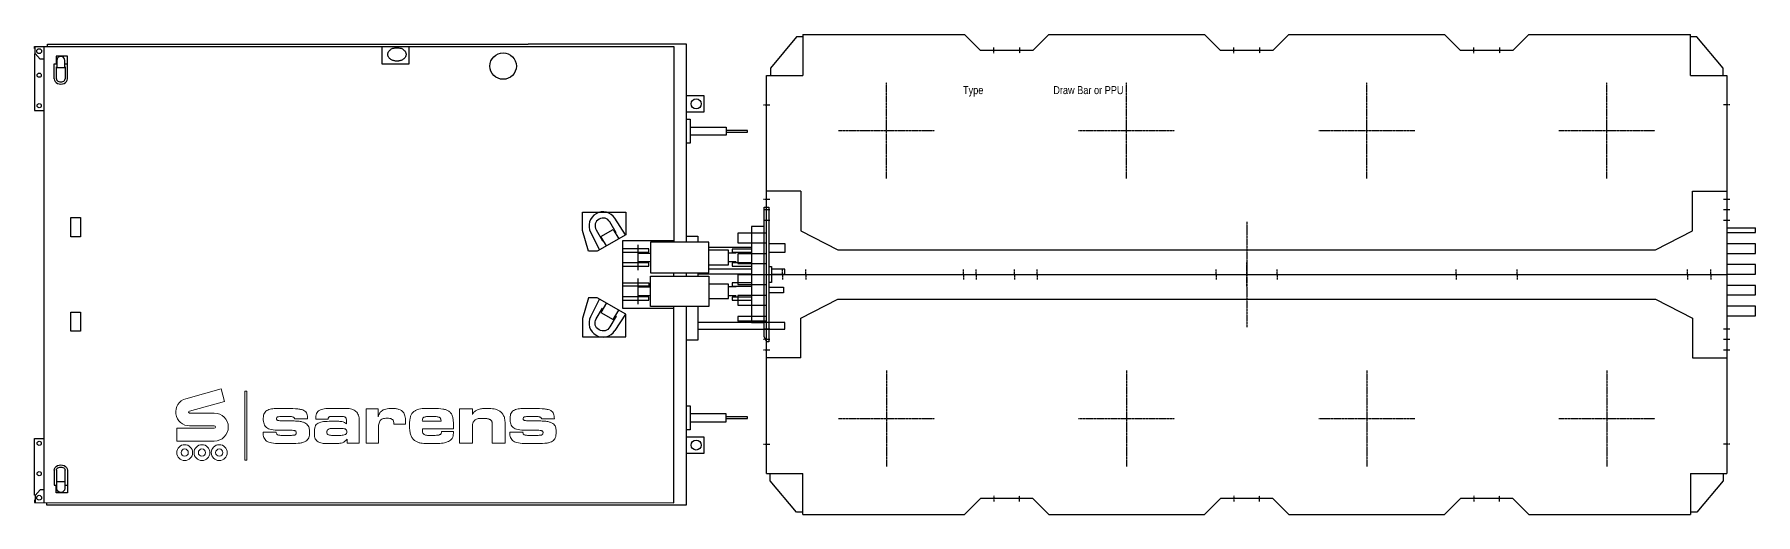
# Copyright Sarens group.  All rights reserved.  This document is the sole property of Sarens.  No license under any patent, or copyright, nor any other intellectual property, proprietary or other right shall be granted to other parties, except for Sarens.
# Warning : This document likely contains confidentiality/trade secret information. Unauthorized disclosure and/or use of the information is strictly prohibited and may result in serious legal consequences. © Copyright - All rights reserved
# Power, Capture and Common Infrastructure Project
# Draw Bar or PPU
# Model space of a CAD drawing. Header units: millimetres. Extents: x -105000 to 105000, y -75000 to 15000.
# Drawn here: x -67575 to -56820, y -8239 to -5239 of the extents above; entities that cross this region are included whole.
import ezdxf
from ezdxf.enums import TextEntityAlignment as Align

# ---------------------------------------------------------------- set-up
doc = ezdxf.new("R2010")
doc.units = ezdxf.units.MM
doc.linetypes.add('$3$SARCEN', pattern=[9.5, 5, -1.5, 1.5, -1.5])
doc.layers.get('Defpoints').update_dxf_attribs({"color": 210})
doc.layers.add('$3$2', color=2, linetype='Continuous')
doc.layers.add('$3$3', color=3, linetype='$3$SARCEN')
doc.styles.add('$10$Arial Narrow', font='ARIALN.TTF')

# ---------------------------------------------------------------- blocks, each defined once
blk = doc.blocks.new('$0$KAMAG K2504 W3000 SL STRETCH TOP A 01')
at = {"layer": '$3$2'}
for p, q in [((-2785, 520), (-3000, 520)), ((-2785, 520), (-2785, 273)), ((2785, 520), (3000, 520)), ((2785, 273), (2785, 520)), ((-2785, 273), (-2555, 155)), ((2555, 155), (2785, 273)), ((-2555, 155), (2555, 155))]:
    blk.add_line(p, q, dxfattribs=at)
at = {"layer": '$3$3'}
for p, q in [((-1580, 1382), (-1580, 1418)), ((-1420, 1418), (-1420, 1382)), ((-80, 1382), (-80, 1418)), ((80, 1418), (80, 1382)), ((1420, 1382), (1420, 1418)), ((1580, 1418), (1580, 1382)), ((-2250, 600), (-2250, 1200)), ((-750, 600), (-750, 1200)), ((750, 600), (750, 1200)), ((2250, 600), (2250, 1200)), ((-3020, 1060), (-2980, 1060)), ((3020, 1060), (2980, 1060)), ((-2550, 900), (-1950, 900)), ((-1050, 900), (-450, 900)), ((450, 900), (1050, 900)), ((1950, 900), (2550, 900)), ((-3020, 470), (-2980, 470)), ((-3020, 470), (-2980, 470)), ((2980, 470), (3020, 470)), ((2980, 470), (3020, 470)), ((-3020, 405), (-2980, 405)), ((-3020, 405), (-2980, 405)), ((-3020, 340), (-2980, 340)), ((-3020, 340), (-2980, 340)), ((2980, 405), (3020, 405)), ((2980, 405), (3020, 405)), ((2980, 340), (3020, 340)), ((2980, 340), (3020, 340)), ((-2900, 0), (-2900, 32)), ((-2755, 0), (-2755, 32)), ((-1770, 0), (-1770, 32)), ((-1690, 0), (-1690, 32)), ((-1450, 0), (-1450, 32)), ((-1310, 0), (-1310, 32)), ((-190, 0), (-190, 32)), ((0, 0), (0, 75)), ((0, 75), (0, 0)), ((190, 0), (190, 32)), ((1310, 0), (1310, 32)), ((1690, 0), (1690, 32)), ((2755, 0), (2755, 32)), ((2900, 0), (2900, 32))]:
    blk.add_line(p, q, dxfattribs=at)
at = {"color": 0}
for p, q in [((-2812, 1485), (-2976, 1290)), ((-2773, 1485), (-2812, 1485)), ((-2773, 1500), (-2773, 1244)), ((-2773, 1500), (-1763, 1500)), ((-1763, 1500), (-1663, 1400)), ((-1337, 1400), (-1663, 1400)), ((-1237, 1500), (-1337, 1400)), ((-1237, 1500), (-263, 1500)), ((-163, 1400), (-263, 1500)), ((163, 1400), (-163, 1400)), ((263, 1500), (163, 1400)), ((263, 1500), (1237, 1500)), ((1337, 1400), (1237, 1500)), ((1663, 1400), (1337, 1400)), ((1663, 1400), (1763, 1500)), ((1763, 1500), (2774, 1500)), ((2774, 1244), (2774, 1500)), ((2813, 1485), (2774, 1485)), ((2977, 1290), (2813, 1485)), ((-3000, 1244), (-2773, 1244)), ((-3000, 0), (-3000, 1244)), ((-2976, 1290), (-2976, 1246)), ((2774, 1244), (3000, 1244)), ((2977, 1244), (2977, 1290)), ((3000, 1244), (3000, 0)), ((-3180, 258), (-3180, 198)), ((-3000, 258), (-3180, 258)), ((3000, 292), (3180, 292)), ((3000, 262), (3180, 262)), ((3180, 262), (3180, 292)), ((-3180, 198), (-3000, 198)), ((-3000, 128), (-3180, 128)), ((-3180, 128), (-3180, 68)), ((3180, 192), (3000, 192)), ((3000, 132), (3180, 132)), ((3180, 132), (3180, 192)), ((-3180, 68), (-3000, 68)), ((-3000, 0), (3000, 0)), ((3180, 62), (3000, 62)), ((3000, 2), (3180, 2)), ((3180, 2), (3180, 62))]:
    blk.add_line(p, q, dxfattribs=at)
blk = doc.blocks.new('$0$KAMAG K2504 W3000 SL STRETCH TOP B 01')
at = {"layer": '$3$2'}
for p, q in [((-2785, -273), (-2555, -155)), ((-2555, -155), (2555, -155)), ((2555, -155), (2785, -273)), ((-2785, -520), (-2785, -273)), ((2785, -273), (2785, -520)), ((-2785, -520), (-3000, -520)), ((2785, -520), (3000, -520))]:
    blk.add_line(p, q, dxfattribs=at)
at = {"layer": '$3$3'}
for p, q in [((-2900, 0), (-2900, -32)), ((-2755, 0), (-2755, -32)), ((-1770, 0), (-1770, -32)), ((-1690, 0), (-1690, -32)), ((-1450, 0), (-1450, -32)), ((-1310, 0), (-1310, -32)), ((-190, 0), (-190, -32)), ((0, -75), (0, 0)), ((0, -75), (0, 0)), ((190, 0), (190, -32)), ((1310, 0), (1310, -32)), ((1690, 0), (1690, -32)), ((2755, 0), (2755, -32)), ((2900, 0), (2900, -32)), ((-3020, -340), (-2980, -340)), ((-3020, -340), (-2980, -340)), ((-3020, -405), (-2980, -405)), ((-3020, -405), (-2980, -405)), ((2980, -340), (3020, -340)), ((2980, -340), (3020, -340)), ((2980, -405), (3020, -405)), ((2980, -405), (3020, -405)), ((-3020, -470), (-2980, -470)), ((-3020, -470), (-2980, -470)), ((2980, -470), (3020, -470)), ((2980, -470), (3020, -470)), ((-2250, -600), (-2250, -1200)), ((-750, -600), (-750, -1200)), ((750, -600), (750, -1200)), ((2250, -600), (2250, -1200)), ((-2550, -900), (-1950, -900)), ((-1050, -900), (-450, -900)), ((450, -900), (1050, -900)), ((1950, -900), (2550, -900)), ((-3020, -1060), (-2980, -1060)), ((3020, -1060), (2980, -1060)), ((-1580, -1382), (-1580, -1418)), ((-1420, -1418), (-1420, -1382)), ((-80, -1382), (-80, -1418)), ((80, -1418), (80, -1382)), ((1420, -1382), (1420, -1418)), ((1580, -1418), (1580, -1382))]:
    blk.add_line(p, q, dxfattribs=at)
at = {"color": 0}
for p, q in [((-3000, -1244), (-3000, 0)), ((-3000, 0), (3000, 0)), ((3000, 0), (3000, -1244)), ((-3180, -2), (-3180, -62)), ((-3000, -2), (-3180, -2)), ((-3180, -62), (-3000, -62)), ((3180, -68), (3000, -68)), ((3180, -128), (3180, -68)), ((-3180, -132), (-3180, -192)), ((-3000, -132), (-3180, -132)), ((-3180, -192), (-3000, -192)), ((3000, -128), (3180, -128)), ((3180, -198), (3000, -198)), ((3180, -258), (3180, -198)), ((-3180, -262), (-3180, -292)), ((-3000, -262), (-3180, -262)), ((-3000, -292), (-3180, -292)), ((3000, -258), (3180, -258)), ((-3000, -1244), (-2774, -1244)), ((-2977, -1290), (-2977, -1244)), ((-2813, -1485), (-2977, -1290)), ((-2774, -1500), (-2774, -1244)), ((2774, -1244), (3000, -1244)), ((2774, -1244), (2774, -1500)), ((2977, -1290), (2813, -1485)), ((2977, -1244), (2977, -1290)), ((-2774, -1485), (-2813, -1485)), ((-2774, -1500), (-1763, -1500)), ((-1663, -1400), (-1763, -1500)), ((-1337, -1400), (-1663, -1400)), ((-1237, -1500), (-1337, -1400)), ((-1237, -1500), (-263, -1500)), ((-163, -1400), (-263, -1500)), ((163, -1400), (-163, -1400)), ((263, -1500), (163, -1400)), ((263, -1500), (1237, -1500)), ((1337, -1400), (1237, -1500)), ((1663, -1400), (1337, -1400)), ((1663, -1400), (1763, -1500)), ((1763, -1500), (2774, -1500)), ((2813, -1485), (2774, -1485))]:
    blk.add_line(p, q, dxfattribs=at)
blk = doc.blocks.new('$0$KAMAG K2504 W3000 SL STRETCH 2-FILE 0mm Simple TOP 00')
at = {"color": 0}
for name in ['$0$KAMAG K2504 W3000 SL STRETCH TOP A 01', '$0$KAMAG K2504 W3000 SL STRETCH TOP B 01']:
    blk.add_blockref(name, (-3000, 0), dxfattribs=at)
blk = doc.blocks.new('$0$KAMAG K2506 W3000 SL STRETCH TOP A 01')
at = {"layer": '$3$2'}
for p, q in [((-4285, 520), (-4500, 520)), ((-4285, 520), (-4285, 273)), ((-4285, 273), (-4055, 155)), ((-4055, 155), (4055, 155)), ((4055, 155), (4285, 273)), ((4285, 273), (4285, 520)), ((4285, 520), (4500, 520))]:
    blk.add_line(p, q, dxfattribs=at)
at = {"layer": '$3$3'}
for p, q in [((-4520, 1060), (-4480, 1060)), ((-4520, 470), (-4480, 470)), ((-4520, 470), (-4480, 470)), ((-4520, 405), (-4480, 405)), ((-4520, 405), (-4480, 405)), ((-4520, 340), (-4480, 340)), ((-4520, 340), (-4480, 340)), ((-4400, 0), (-4400, 32)), ((-4255, 0), (-4255, 32)), ((-4050, 900), (-3450, 900)), ((-3750, 600), (-3750, 1200)), ((-3270, 0), (-3270, 32)), ((-3190, 0), (-3190, 32)), ((-3080, 1382), (-3080, 1418)), ((-2950, 0), (-2950, 32)), ((-2920, 1418), (-2920, 1382)), ((-2810, 0), (-2810, 32)), ((-2550, 900), (-1950, 900)), ((-2250, 600), (-2250, 1200)), ((-1690, 0), (-1690, 32)), ((-1580, 1382), (-1580, 1418)), ((-1420, 1418), (-1420, 1382)), ((-1310, 0), (-1310, 32)), ((-1050, 900), (-450, 900)), ((-750, 600), (-750, 1200)), ((-190, 0), (-190, 32)), ((-80, 1382), (-80, 1418)), ((0, 0), (0, 75)), ((0, 75), (0, 0)), ((80, 1418), (80, 1382)), ((190, 0), (190, 32)), ((450, 900), (1050, 900)), ((750, 600), (750, 1200)), ((1310, 0), (1310, 32)), ((1420, 1382), (1420, 1418)), ((1580, 1418), (1580, 1382)), ((1690, 0), (1690, 32)), ((1950, 900), (2550, 900)), ((2250, 600), (2250, 1200)), ((2810, 0), (2810, 32)), ((2920, 1382), (2920, 1418)), ((2950, 0), (2950, 32)), ((3080, 1418), (3080, 1382)), ((3190, 0), (3190, 32)), ((3270, 0), (3270, 32)), ((3450, 900), (4050, 900)), ((3750, 600), (3750, 1200)), ((4255, 0), (4255, 32)), ((4400, 0), (4400, 32)), ((4480, 1060), (4520, 1060)), ((4480, 470), (4520, 470)), ((4480, 470), (4520, 470)), ((4480, 405), (4520, 405)), ((4480, 405), (4520, 405)), ((4480, 340), (4520, 340)), ((4480, 340), (4520, 340))]:
    blk.add_line(p, q, dxfattribs=at)
at = {"color": 0}
for p, q in [((-4680, 258), (-4680, 198)), ((-4500, 258), (-4680, 258)), ((-4680, 198), (-4500, 198)), ((-4680, 128), (-4680, 68)), ((-4500, 128), (-4680, 128)), ((-4680, 68), (-4500, 68)), ((-4500, 1244), (-4273, 1244)), ((-4500, 0), (-4500, 1244)), ((-4500, 0), (4500, 0)), ((-4312, 1485), (-4476, 1290)), ((-4476, 1290), (-4476, 1246)), ((-4273, 1485), (-4312, 1485)), ((-4273, 1500), (-4273, 1244)), ((-4273, 1500), (-3263, 1500)), ((-3263, 1500), (-3163, 1400)), ((-2837, 1400), (-3163, 1400)), ((-2737, 1500), (-2837, 1400)), ((-2737, 1500), (-1763, 1500)), ((-1663, 1400), (-1763, 1500)), ((-1337, 1400), (-1663, 1400)), ((-1237, 1500), (-1337, 1400)), ((-1237, 1500), (-263, 1500)), ((-163, 1400), (-263, 1500)), ((163, 1400), (-163, 1400)), ((263, 1500), (163, 1400)), ((263, 1500), (1237, 1500)), ((1337, 1400), (1237, 1500)), ((1663, 1400), (1337, 1400)), ((1763, 1500), (1663, 1400)), ((1763, 1500), (2737, 1500)), ((2837, 1400), (2737, 1500)), ((3163, 1400), (2837, 1400)), ((3163, 1400), (3263, 1500)), ((3263, 1500), (4274, 1500)), ((4274, 1244), (4274, 1500)), ((4313, 1485), (4274, 1485)), ((4274, 1244), (4500, 1244)), ((4477, 1290), (4313, 1485)), ((4477, 1244), (4477, 1290)), ((4500, 1244), (4500, 0)), ((4500, 292), (4680, 292)), ((4500, 262), (4680, 262)), ((4680, 192), (4500, 192)), ((4500, 132), (4680, 132)), ((4680, 62), (4500, 62)), ((4500, 2), (4680, 2)), ((4680, 262), (4680, 292)), ((4680, 132), (4680, 192)), ((4680, 2), (4680, 62))]:
    blk.add_line(p, q, dxfattribs=at)
blk = doc.blocks.new('$0$KAMAG K2506 W3000 SL STRETCH TOP B 01')
at = {"layer": '$3$2'}
for p, q in [((-4285, -520), (-4500, -520)), ((-4285, -273), (-4055, -155)), ((-4285, -520), (-4285, -273)), ((-4055, -155), (4055, -155)), ((4055, -155), (4285, -273)), ((4285, -273), (4285, -520)), ((4285, -520), (4500, -520))]:
    blk.add_line(p, q, dxfattribs=at)
at = {"layer": '$3$3'}
for p, q in [((-4400, 0), (-4400, -32)), ((-4255, 0), (-4255, -32)), ((-3270, 0), (-3270, -32)), ((-3190, 0), (-3190, -32)), ((-2950, 0), (-2950, -32)), ((-2810, 0), (-2810, -32)), ((-1690, 0), (-1690, -32)), ((-1310, 0), (-1310, -32)), ((-190, 0), (-190, -32)), ((0, -75), (0, 0)), ((0, 0), (0, -75)), ((190, 0), (190, -32)), ((1310, 0), (1310, -32)), ((1690, 0), (1690, -32)), ((2810, 0), (2810, -32)), ((2950, 0), (2950, -32)), ((3190, 0), (3190, -32)), ((3270, 0), (3270, -32)), ((4255, 0), (4255, -32)), ((4400, 0), (4400, -32)), ((-4520, -340), (-4480, -340)), ((-4520, -340), (-4480, -340)), ((-4520, -405), (-4480, -405)), ((-4520, -405), (-4480, -405)), ((-4520, -470), (-4480, -470)), ((-4520, -470), (-4480, -470)), ((-4520, -1060), (-4480, -1060)), ((-4050, -900), (-3450, -900)), ((-3750, -600), (-3750, -1200)), ((-3080, -1382), (-3080, -1418)), ((-2920, -1418), (-2920, -1382)), ((-2550, -900), (-1950, -900)), ((-2250, -600), (-2250, -1200)), ((-1580, -1382), (-1580, -1418)), ((-1420, -1418), (-1420, -1382)), ((-1050, -900), (-450, -900)), ((-750, -600), (-750, -1200)), ((-80, -1382), (-80, -1418)), ((80, -1418), (80, -1382)), ((450, -900), (1050, -900)), ((750, -600), (750, -1200)), ((1420, -1382), (1420, -1418)), ((1580, -1418), (1580, -1382)), ((1950, -900), (2550, -900)), ((2250, -600), (2250, -1200)), ((2920, -1382), (2920, -1418)), ((3080, -1418), (3080, -1382)), ((3450, -900), (4050, -900)), ((3750, -600), (3750, -1200)), ((4480, -340), (4520, -340)), ((4480, -340), (4520, -340)), ((4480, -405), (4520, -405)), ((4480, -405), (4520, -405)), ((4480, -470), (4520, -470)), ((4480, -470), (4520, -470)), ((4480, -1060), (4520, -1060))]:
    blk.add_line(p, q, dxfattribs=at)
at = {"color": 0}
for p, q in [((-4500, 0), (4500, 0)), ((-4500, -1244), (-4500, 0)), ((4500, 0), (4500, -1244)), ((-4680, -2), (-4680, -62)), ((-4500, -2), (-4680, -2)), ((-4680, -62), (-4500, -62)), ((-4680, -132), (-4680, -192)), ((-4500, -132), (-4680, -132)), ((-4680, -192), (-4500, -192)), ((-4680, -262), (-4680, -292)), ((-4500, -262), (-4680, -262)), ((-4500, -292), (-4680, -292)), ((-4500, -1244), (-4274, -1244)), ((-4477, -1290), (-4477, -1244)), ((-4313, -1485), (-4477, -1290)), ((-4274, -1485), (-4313, -1485)), ((-4274, -1500), (-4274, -1244)), ((-4274, -1500), (-3263, -1500)), ((-3163, -1400), (-3263, -1500)), ((-2837, -1400), (-3163, -1400)), ((-2737, -1500), (-2837, -1400)), ((-2737, -1500), (-1763, -1500)), ((-1663, -1400), (-1763, -1500)), ((-1337, -1400), (-1663, -1400)), ((-1237, -1500), (-1337, -1400)), ((-1237, -1500), (-263, -1500)), ((-163, -1400), (-263, -1500)), ((163, -1400), (-163, -1400)), ((263, -1500), (163, -1400)), ((263, -1500), (1237, -1500)), ((1337, -1400), (1237, -1500)), ((1663, -1400), (1337, -1400)), ((1763, -1500), (1663, -1400)), ((1763, -1500), (2737, -1500)), ((2837, -1400), (2737, -1500)), ((3163, -1400), (2837, -1400)), ((3163, -1400), (3263, -1500)), ((3263, -1500), (4274, -1500)), ((4274, -1244), (4500, -1244)), ((4274, -1244), (4274, -1500)), ((4313, -1485), (4274, -1485)), ((4477, -1290), (4313, -1485)), ((4477, -1244), (4477, -1290)), ((4680, -68), (4500, -68)), ((4500, -128), (4680, -128)), ((4680, -198), (4500, -198)), ((4500, -258), (4680, -258)), ((4680, -128), (4680, -68)), ((4680, -258), (4680, -198))]:
    blk.add_line(p, q, dxfattribs=at)
blk = doc.blocks.new('$0$KAMAG K2506 W3000 SL STRETCH 2-FILE 0mm Simple TOP 00')
at = {"color": 0}
for name in ['$0$KAMAG K2506 W3000 SL STRETCH TOP A 01', '$0$KAMAG K2506 W3000 SL STRETCH TOP B 01']:
    blk.add_blockref(name, (-4500, 0), dxfattribs=at)
blk = doc.blocks.new('$0$KAMAG K2500 W3000 PPU Z390 TOP 01')
at = {"layer": '$3$3', "color": 0}
for p, q in [((0, -110), (0, 110)), ((-110, 0), (110, 0))]:
    blk.add_line(p, q, dxfattribs=at)
at = {"color": 0}
for points in [[(-4570, 1411), (-4575, 1411), (-4575, 1425), (-580, 1425), (-580, 201)], [(-4515, 1345), (-4540, 1345), (-4570, 1381), (-4570, 1425)], [(-4515, -1425), (-4515, 1425)], [(-4493, 1425), (-4493, 1440), (-1490, 1440)], [(-2404, 1425), (-2404, 1316), (-2234, 1316), (-2234, 1425)], [(-811, 1440), (-1489, 1440)], [(-500, 201), (-500, 1440), (-810, 1440)], [(-4568, 1379), (-4575, 1379), (-4575, 1025), (-4515, 1025)], [(-4451, 1222), (-4451, 1317), (-4435, 1317)], [(-4369, 1222), (-4369, 1365), (-4440, 1365), (-4440, 1317)], [(-4437, 1222), (-4437, 1261), (-4437, 1298), (-4435, 1298)], [(-4385, 1317), (-4369, 1317)], [(-4385, 1298), (-4383, 1298), (-4383, 1261), (-4383, 1222)], [(-500, 1016), (-390, 1016), (-390, 1116), (-500, 1116)], [(-500, 970), (-478, 970), (-478, 820), (-500, 820)], [(-478, 920), (-252, 920), (-252, 870), (-478, 870)], [(-252, 890), (-120, 890), (-120, 900), (-252, 900)], [(-881, 247), (-948, 351)], [(-1001, 178), (-1036, 237), (-958, 282), (-923, 222)], [(-500, 240), (-430, 240), (-430, 201)], [(-15, 300), (-95, 300), (-95, -300), (-15, -300)], [(15, 281), (15, -341)], [(-580, 210), (-900, 210), (-900, -210), (-580, -210)], [(-900, 139), (-735, 139), (-735, 161), (-900, 161)], [(-805, 185), (-805, 26)], [(-805, 133), (-725, 133)], [(-95, 168), (-360, 168)], [(-360, 61), (-237, 61), (-237, 151), (-360, 151)], [(-189, 133), (-237, 133)], [(-95, 159), (-215, 159), (-215, 139), (-95, 139)], [(15, 193), (115, 193), (115, 138), (15, 138)], [(-900, 52), (-735, 52), (-735, 72), (-900, 72)], [(-725, 78), (-805, 78)], [(-580, -10), (-580, 11)], [(-500, -10), (-500, 11)], [(-430, 11), (-430, -10)], [(-95, 3), (-430, 3)], [(-95, 33), (-360, 33)], [(-189, 78), (-237, 78)], [(-95, 72), (-215, 72), (-215, 52), (-95, 52)], [(15, 50), (30, 50), (30, -50), (15, -50)], [(30, 3), (115, 3), (115, 33), (30, 33)], [(-900, -52), (-735, -52), (-735, -72), (-900, -72)], [(-805, -26), (-805, -185)], [(-805, -78), (-725, -78)], [(-360, -150), (-237, -150), (-237, -60), (-360, -60)], [(-189, -78), (-237, -78)], [(-95, -52), (-215, -52), (-215, -72), (-95, -72)], [(15, -79), (105, -79), (105, -115), (15, -115)], [(-4575, -1425), (-580, -1426), (-580, -200)], [(-4500, -1425), (-4500, -1440), (-500, -1440), (-500, -200)], [(-1001, -178), (-1036, -237), (-958, -282), (-923, -222)], [(-900, -161), (-735, -161), (-735, -139), (-900, -139)], [(-725, -133), (-805, -133)], [(-430, -200), (-430, -410), (-500, -410)], [(-189, -133), (-237, -133)], [(-95, -141), (-215, -141), (-215, -161), (-95, -161)], [(-881, -247), (-948, -351)], [(-430, -341), (115, -341), (115, -301), (-430, -301)], [(-500, -820), (-478, -820), (-478, -970), (-500, -970)], [(-478, -920), (-252, -920), (-252, -870), (-478, -870)], [(-252, -900), (-120, -900), (-120, -890), (-252, -890)], [(-4568, -1379), (-4575, -1379), (-4575, -1025), (-4515, -1025)], [(-500, -1116), (-390, -1116), (-390, -1016), (-500, -1016)], [(-4451, -1221), (-4451, -1317), (-4435, -1317)], [(-4369, -1221), (-4369, -1365), (-4440, -1365), (-4440, -1317)], [(-4437, -1222), (-4437, -1261), (-4437, -1298), (-4435, -1298)], [(-4385, -1298), (-4383, -1298), (-4383, -1261), (-4383, -1222)], [(-4515, -1345), (-4540, -1345), (-4570, -1381), (-4570, -1425)], [(-4385, -1317), (-4369, -1317)], [(-4570, -1411), (-4575, -1411), (-4575, -1425)]]:
    blk.add_lwpolyline(points, dxfattribs=at)
at = {"color": 0, "flags": 128}
blk.add_lwpolyline([(-2367, 1375), (-2367, 1378), (-2366, 1381), (-2365, 1385), (-2364, 1388), (-2363, 1391), (-2361, 1394), (-2359, 1397), (-2356, 1400), (-2353, 1402), (-2350, 1405), (-2347, 1407), (-2344, 1409), (-2340, 1411), (-2336, 1413), (-2332, 1414), (-2328, 1415), (-2323, 1416), (-2319, 1417), (-2314, 1417), (-2310, 1417), (-2306, 1417), (-2301, 1417), (-2297, 1416), (-2292, 1415), (-2288, 1414), (-2284, 1413), (-2280, 1411), (-2276, 1409), (-2273, 1407), (-2270, 1405), (-2267, 1402), (-2264, 1400), (-2261, 1397), (-2259, 1394), (-2257, 1391), (-2256, 1388), (-2255, 1385), (-2254, 1381), (-2253, 1378), (-2253, 1375), (-2253, 1372), (-2254, 1368), (-2255, 1365), (-2256, 1362), (-2257, 1359), (-2259, 1356), (-2261, 1353), (-2264, 1350), (-2267, 1347), (-2270, 1345), (-2273, 1343), (-2276, 1341), (-2280, 1339), (-2284, 1337), (-2288, 1336), (-2292, 1335), (-2297, 1334), (-2301, 1333), (-2306, 1333), (-2310, 1332), (-2314, 1333), (-2319, 1333), (-2323, 1334), (-2328, 1335), (-2332, 1336), (-2336, 1337), (-2340, 1339), (-2344, 1341), (-2347, 1343), (-2350, 1345), (-2353, 1347), (-2356, 1350), (-2359, 1353), (-2361, 1356), (-2363, 1359), (-2364, 1362), (-2365, 1365), (-2366, 1368), (-2367, 1372), (-2367, 1375)], dxfattribs=at)
at = {"color": 0}
for points in [[(-4385, 1337, 1), (-4435, 1337), (-4435, 1293), (-4385, 1293), (-4385, 1337)], [(-948, 351, 0.948966), (-1100, 264), (-1044, 153)], [(-944, 258), (-939, 260), (-979, 328, 1), (-1065, 278), (-1026, 210), (-1022, 213)], [(-1044, -153), (-1100, -264, 0.948966), (-948, -351)], [(-944, -258), (-939, -260), (-979, -328, -1), (-1065, -278), (-1026, -210), (-1022, -213)], [(-4385, -1337, -1), (-4435, -1337), (-4435, -1293), (-4385, -1293), (-4385, -1337)]]:
    blk.add_lwpolyline(points, format="xyb", dxfattribs=at)
for points in [[(-4347, 355), (-4287, 355), (-4287, 235), (-4347, 235)], [(-880, 248), (-1058, 145), (-1112, 145), (-1150, 275), (-1150, 390), (-880, 390)], [(15, 420), (15, -420), (2, -420), (-15, -390), (-15, 420)], [(-360, 11), (-360, 201), (-725, 201), (-725, 11)], [(-360, -200), (-725, -200), (-725, -10), (-360, -10)], [(-880, -248), (-1058, -145), (-1112, -145), (-1150, -275), (-1150, -390), (-880, -390)], [(-4347, -235), (-4287, -235), (-4287, -355), (-4347, -355)]]:
    blk.add_lwpolyline(points, close=True, dxfattribs=at)
at = {"color": 0, "lineweight": 0}
for points in [[(-3605, -866), (-3451, -866, -1), (-3451, -1041), (-3685, -1041), (-3685, -960), (-3451, -960, 1), (-3451, -946), (-3605, -946, -0.873124), (-3629, -776), (-3408, -715), (-3387, -793), (-3607, -854, 0.8747), (-3605, -866)], [(-2959, -915, -0.009372), (-2927, -917, -0.051645), (-2903, -921, -0.037576), (-2885, -927, -0.087825), (-2872, -936, -0.065451), (-2864, -946, -0.081176), (-2859, -958, -0.058936), (-2856, -985, -0.019081), (-2857, -1004, -0.070664), (-2861, -1020, -0.068088), (-2868, -1032, -0.100627), (-2879, -1042, -0.047789), (-2894, -1048, -0.05373), (-2914, -1053, -0.028049), (-2970, -1056), (-3046, -1056, -0.049389), (-3093, -1052, -0.044769), (-3110, -1048, -0.057288), (-3124, -1041, -0.079394), (-3134, -1031, -0.071444), (-3141, -1019, -0.060875), (-3145, -1004, -0.036151), (-3146, -986), (-3064, -986, 0.140191), (-3063, -994, 0.179735), (-3056, -1001, 0.038606), (-3050, -1003, 0.043336), (-3041, -1005, 0.02641), (-3015, -1006), (-2986, -1006, -0.006909), (-2963, -1005, 0.075231), (-2948, -1003, 0.059013), (-2944, -1001, 0.186409), (-2939, -995, 0.063283), (-2939, -990, 0.029031), (-2939, -986, 0.154456), (-2942, -979, 0.090426), (-2945, -977, 0.040727), (-2950, -975, 0.04728), (-2956, -974, 0.028155), (-2973, -973), (-3048, -973, -0.057272), (-3095, -969, -0.043668), (-3112, -964, -0.071495), (-3124, -957, -0.079352), (-3134, -947, -0.074463), (-3140, -934, -0.045303), (-3144, -918, -0.03373), (-3145, -898, -0.047701), (-3143, -880, -0.087562), (-3137, -866, -0.06992), (-3128, -855, -0.078278), (-3117, -847, -0.037101), (-3102, -842, -0.042749), (-3086, -839, -0.026792), (-3047, -837), (-2992, -837, -0.034622), (-2928, -840, -0.032267), (-2907, -844, -0.088121), (-2891, -850, -0.055759), (-2880, -859, -0.12022), (-2873, -870, -0.079271), (-2868, -901), (-2948, -901, 0.022815), (-2950, -897, 0.09204), (-2953, -893, 0.08692), (-2958, -891, 0.041752), (-2965, -889, 0.029458), (-2973, -888, 0.011698), (-2996, -887, 0.005764), (-3022, -887, 0.00826), (-3036, -887, 0.037421), (-3049, -889, 0.052282), (-3056, -890, 0.073659), (-3059, -892, 0.140754), (-3062, -897, 0.099537), (-3062, -904, 0.089472), (-3061, -907, 0.132234), (-3059, -910, 0.077962), (-3054, -912, 0.049959), (-3042, -914, 0.011316), (-3030, -915, 0.00506), (-3015, -915), (-2959, -915)], [(-2765, -839, -0.027543), (-2721, -837), (-2629, -837, -0.03438), (-2609, -838, -0.040211), (-2592, -842, -0.052452), (-2578, -848, -0.056911), (-2566, -856, -0.063742), (-2557, -867, -0.056393), (-2550, -880, -0.051774), (-2546, -895, -0.038578), (-2545, -913), (-2545, -1053), (-2620, -1053), (-2620, -1028, -0.02463), (-2635, -1042, -0.08269), (-2649, -1051, -0.073665), (-2666, -1055, -0.02165), (-2691, -1056), (-2745, -1056, -0.047068), (-2778, -1054, -0.045029), (-2792, -1050, -0.053506), (-2803, -1045, -0.076004), (-2813, -1037, -0.070609), (-2820, -1026, -0.06534), (-2824, -1013, -0.042277), (-2825, -996), (-2825, -978, -0.048461), (-2823, -959, -0.084555), (-2818, -944, -0.088992), (-2808, -933, -0.079549), (-2795, -926, -0.083361), (-2759, -918, -0.00325), (-2708, -917, -0.018303), (-2678, -917, -0.021002), (-2655, -919, -0.073568), (-2638, -925, -0.0907), (-2624, -934), (-2624, -915, 0.065178), (-2626, -902, 0.048948), (-2628, -897, 0.104976), (-2631, -893, 0.052748), (-2636, -890, 0.056385), (-2643, -888, 0.045968), (-2662, -887), (-2709, -887), (-2724, -887, 0.008763), (-2729, -888, 0.080164), (-2733, -890, 0.058895), (-2736, -892, 0.111818), (-2738, -895, 0.035819), (-2739, -899, 0.060237), (-2740, -904), (-2817, -904, -0.023847), (-2816, -885, -0.073109), (-2812, -869, -0.065496), (-2805, -857, -0.097006), (-2795, -849, -0.046757), (-2781, -843, -0.054139), (-2765, -839)], [(-2318, -838, 0.021905), (-2340, -837, 0.037264), (-2361, -838, 0.022212), (-2379, -841, 0.052818), (-2395, -846, 0.051249), (-2406, -853, 0.05481), (-2412, -859, 0.042362), (-2417, -865, 0.041462), (-2422, -875), (-2428, -889), (-2428, -840), (-2503, -840), (-2503, -1053), (-2424, -1053), (-2424, -941, -0.091232), (-2417, -917, -0.082568), (-2410, -908, -0.065374), (-2399, -902, -0.045635), (-2388, -899, -0.044986), (-2371, -898, -0.051886), (-2355, -899, -0.061888), (-2343, -903, -0.117854), (-2334, -911, -0.078715), (-2331, -919, -0.058934), (-2330, -931, 0.004996), (-2330, -935), (-2256, -935), (-2256, -921, 0.025619), (-2257, -900, 0.030765), (-2260, -884, 0.052744), (-2264, -871, 0.061798), (-2271, -860, 0.091859), (-2282, -850, 0.047705), (-2298, -843, 0.057755), (-2318, -838)], [(-2032, -982, -0.055264), (-2033, -991, -0.111519), (-2035, -995, -0.052175), (-2038, -999, -0.097702), (-2044, -1002, -0.012665), (-2052, -1004, -0.061058), (-2063, -1005, 0.011842), (-2077, -1006), (-2102, -1006, -0.030497), (-2124, -1005, -0.087343), (-2139, -1000, -0.081817), (-2144, -996, -0.068612), (-2148, -991, -0.08336), (-2150, -985, -0.03988), (-2151, -977), (-2151, -964), (-1957, -964), (-1957, -929, 0.03325), (-1959, -903, 0.057086), (-1964, -883, 0.070348), (-1972, -867, 0.081915), (-1985, -855, 0.060943), (-2002, -846, 0.047026), (-2022, -841, 0.049188), (-2077, -837), (-2133, -837, 0.049752), (-2173, -841, 0.066845), (-2189, -847, 0.048678), (-2204, -856, 0.160211), (-2224, -886, 0.018267), (-2229, -907, 0.067552), (-2231, -935), (-2231, -955, 0.041043), (-2228, -986, 0.062841), (-2221, -1009, 0.0681), (-2210, -1027, 0.075685), (-2196, -1040, 0.056058), (-2180, -1048, 0.046507), (-2161, -1053, 0.047979), (-2122, -1056), (-2062, -1056, 0.032421), (-2021, -1053, 0.078209), (-1988, -1043, 0.070242), (-1975, -1035, 0.069283), (-1965, -1024, 0.085427), (-1959, -1009, 0.056244), (-1957, -991), (-1957, -982)], [(-1782, -839, 0.073556), (-1806, -845, 0.082949), (-1824, -856, 0.062928), (-1832, -864, 0.032276), (-1838, -874), (-1838, -874), (-1838, -840), (-1918, -840), (-1918, -1053), (-1838, -1053), (-1838, -946, -0.04391), (-1837, -935, -0.056972), (-1835, -926, -0.05802), (-1830, -918, -0.062962), (-1824, -911, -0.053236), (-1816, -906, -0.048654), (-1807, -902, -0.074751), (-1784, -899), (-1766, -899, -0.042754), (-1743, -901, -0.048563), (-1734, -904, -0.038314), (-1727, -907, -0.074023), (-1721, -912, -0.060659), (-1717, -917, -0.07904), (-1715, -923, -0.046027), (-1714, -931), (-1714, -1053), (-1634, -1053), (-1634, -931, 0.050439), (-1637, -900, 0.076825), (-1646, -877, 0.076269), (-1658, -861, 0.075694), (-1675, -849, 0.047906), (-1693, -842, 0.039304), (-1713, -839, 0.031382), (-1753, -837, 0.019784), (-1782, -839)], [(-1418, -915, -0.009372), (-1386, -917, -0.051645), (-1361, -921, -0.037576), (-1343, -927, -0.087825), (-1330, -936, -0.065451), (-1322, -946, -0.081176), (-1317, -958, -0.058936), (-1315, -985, -0.019081), (-1316, -1004, -0.070664), (-1320, -1020, -0.068088), (-1327, -1032, -0.100627), (-1337, -1042, -0.047789), (-1352, -1048, -0.05373), (-1372, -1053, -0.028049), (-1428, -1056), (-1504, -1056, -0.049389), (-1551, -1052, -0.044769), (-1568, -1048, -0.057288), (-1582, -1041, -0.079394), (-1592, -1031, -0.071444), (-1600, -1019, -0.060875), (-1604, -1004, -0.036151), (-1605, -986), (-1522, -986, 0.140191), (-1521, -994, 0.083525), (-1519, -998, 0.089542), (-1515, -1001, 0.038606), (-1509, -1003, 0.043336), (-1500, -1005, 0.02641), (-1473, -1006), (-1445, -1006, -0.006909), (-1421, -1005, 0.075231), (-1407, -1003, 0.059013), (-1402, -1001, 0.186409), (-1398, -995, 0.063283), (-1397, -990, 0.029031), (-1397, -986, 0.154456), (-1401, -979, 0.090426), (-1404, -977, 0.040727), (-1408, -975, 0.04728), (-1414, -974, 0.028155), (-1432, -973), (-1507, -973, -0.057272), (-1553, -969, -0.043668), (-1570, -964, -0.071495), (-1583, -957, -0.079352), (-1592, -947, -0.074463), (-1599, -934, -0.045303), (-1602, -918, -0.03373), (-1603, -898, -0.047701), (-1601, -880, -0.087562), (-1596, -866, -0.06992), (-1587, -855, -0.078278), (-1575, -847, -0.037101), (-1561, -842, -0.042749), (-1544, -839, -0.026792), (-1506, -837), (-1450, -837, -0.034622), (-1387, -840, -0.032267), (-1365, -844, -0.088121), (-1349, -850, -0.055759), (-1338, -859, -0.12022), (-1331, -870, -0.079271), (-1326, -901), (-1406, -901, 0.022815), (-1408, -897, 0.09204), (-1411, -893, 0.08692), (-1416, -891, 0.041752), (-1423, -889, 0.029458), (-1432, -888, 0.011698), (-1455, -887, 0.005764), (-1481, -887, 0.00826), (-1494, -887, 0.037421), (-1507, -889, 0.052282), (-1514, -890, 0.073659), (-1517, -892, 0.140754), (-1520, -897, 0.099537), (-1521, -904, 0.089472), (-1520, -907, 0.132234), (-1517, -910, 0.077962), (-1512, -912, 0.049959), (-1501, -914, 0.011316), (-1489, -915, 0.00506), (-1473, -915), (-1418, -915)], [(-2706, -1006), (-2674, -1006, 0.029167), (-2646, -1004, 0.077759), (-2632, -1000, 0.082287), (-2626, -995, 0.043169), (-2624, -993, 0.104791), (-2623, -983, 0.059137), (-2623, -976, 0.128333), (-2627, -970, 0.089991), (-2634, -965, 0.044484), (-2645, -963, 0.025352), (-2664, -962), (-2699, -962, 0.010778), (-2719, -962, 0.037635), (-2728, -963, 0.077144), (-2740, -968, 0.203988), (-2746, -976, 0.017963), (-2748, -982, 0.169195), (-2746, -996, 0.149476), (-2738, -1002, 0.076766), (-2725, -1005, 0.025024), (-2712, -1006, 0.003496), (-2706, -1006)], [(-2151, -917), (-2034, -917, 0.034552), (-2035, -908, 0.070916), (-2037, -901, 0.089987), (-2040, -896, 0.089657), (-2046, -892, 0.048983), (-2054, -890, 0.036751), (-2064, -888, 0.025738), (-2093, -887, 0.011472), (-2124, -888, 0.051717), (-2134, -890, 0.042004), (-2141, -892, 0.117438), (-2146, -896, 0.080261), (-2149, -901, 0.054776), (-2151, -909, 0.024452)]]:
    blk.add_lwpolyline(points, format="xyb", close=True, dxfattribs=at)
blk.add_lwpolyline([(-3261, -729), (-3248, -729), (-3248, -1160), (-3261, -1160)], close=True, dxfattribs=at)
at = {"color": 0}
for centre, radius in [((-4545, 1395), 15.2), ((-1646, 1302), 82.5), ((-4545, 1245), 13), ((-440, 1066), 31), ((-4545, 1055), 13), ((-4545, -1055), 13), ((-440, -1066), 31), ((-4545, -1245), 13), ((-4545, -1395), 15.2)]:
    blk.add_circle(centre, radius, dxfattribs=at)
at = {"color": 0, "lineweight": 0}
for centre, radius in [((-3636, -1113), 49.6), ((-3528, -1113), 49.6), ((-3420, -1113), 49.6), ((-3636, -1113), 22.6), ((-3528, -1113), 22.6), ((-3420, -1113), 22.6)]:
    blk.add_circle(centre, radius, dxfattribs=at)
at = {"color": 0}
for major_axis, ratio, start_param, end_param in [((-41, 0), 0.798872, 6.283185, 9.424783), ((-27, 0), 0.694583, 0, 3.141593)]:
    blk.add_ellipse((-4410, 1222), major_axis=major_axis, ratio=ratio, start_param=start_param, end_param=end_param, dxfattribs=at)
at = {"color": 0, "extrusion": (0, 0, -1)}
for major_axis, ratio, start_param, end_param in [((41, 0), 0.796843, 3.141588, 6.283185), ((-27, 0), 0.694583, 0, 3.141593)]:
    blk.add_ellipse((-4410, -1222), major_axis=major_axis, ratio=ratio, start_param=start_param, end_param=end_param, dxfattribs=at)
blk = doc.blocks.new('*U169')
at = {"layer": '$3$3'}
for p, q in [((3000, 329), (3000, -329)), ((0, 0), (6000, 0))]:
    blk.add_line(p, q, dxfattribs=at)
at = {"color": 0}
for name, p in [('$0$KAMAG K2500 W3000 PPU Z390 TOP 01', (0, 0)), ('$0$KAMAG K2504 W3000 SL STRETCH 2-FILE 0mm Simple TOP 00', (6000, 0))]:
    blk.add_blockref(name, p, dxfattribs=at)
at = {"color": 0, "xscale": 1e-05, "yscale": 1e-05, "zscale": 1e-05}
for name, p in [('$0$KAMAG K2506 W3000 SL STRETCH 2-FILE 0mm Simple TOP 00', (0, 0)), ('$0$KAMAG K2504 W3000 SL STRETCH 2-FILE 0mm Simple TOP 00', (0, 0)), ('$0$KAMAG K2506 W3000 SL STRETCH 2-FILE 0mm Simple TOP 00', (0, 0)), ('$0$KAMAG K2504 W3000 SL STRETCH 2-FILE 0mm Simple TOP 00', (0, 0)), ('$0$KAMAG K2506 W3000 SL STRETCH 2-FILE 0mm Simple TOP 00', (0, 0)), ('$0$KAMAG K2504 W3000 SL STRETCH 2-FILE 0mm Simple TOP 00', (0, 0)), ('$0$KAMAG K2506 W3000 SL STRETCH 2-FILE 0mm Simple TOP 00', (0, 0)), ('$0$KAMAG K2504 W3000 SL STRETCH 2-FILE 0mm Simple TOP 00', (0, 0)), ('$0$KAMAG K2506 W3000 SL STRETCH 2-FILE 0mm Simple TOP 00', (0, 0)), ('$0$KAMAG K2504 W3000 SL STRETCH 2-FILE 0mm Simple TOP 00', (1, 0)), ('$0$KAMAG K2506 W3000 SL STRETCH 2-FILE 0mm Simple TOP 00', (1, 0)), ('$0$KAMAG K2504 W3000 SL STRETCH 2-FILE 0mm Simple TOP 00', (0, 0)), ('$0$KAMAG K2504 W3000 SL STRETCH 2-FILE 0mm Simple TOP 00', (0, 0)), ('$0$KAMAG K2504 W3000 SL STRETCH 2-FILE 0mm Simple TOP 00', (0, 0)), ('$0$KAMAG K2504 W3000 SL STRETCH 2-FILE 0mm Simple TOP 00', (0, 0)), ('$0$KAMAG K2504 W3000 SL STRETCH 2-FILE 0mm Simple TOP 00', (0, 0)), ('$0$KAMAG K2504 W3000 SL STRETCH 2-FILE 0mm Simple TOP 00', (1, 0)), ('$0$KAMAG K2506 W3000 SL STRETCH 2-FILE 0mm Simple TOP 00', (1, 0)), ('$0$KAMAG K2504 W3000 SL STRETCH 2-FILE 0mm Simple TOP 00', (1, 0))]:
    blk.add_blockref(name, p, dxfattribs=at)
at = {"layer": 'Defpoints', "style": '$10$Arial Narrow'}
for s, p in [('Type', (1291, 1152)), ('Draw Bar or PPU', (2011, 1152))]:
    blk.add_text(s, height=50, dxfattribs=at).set_placement(p, align=Align.MIDDLE_CENTER)

msp = doc.modelspace()

# ---------------------------------------------------------------- block references
msp.add_blockref('*U169', (-63000, -6739))

doc.saveas('drawing.dxf')
